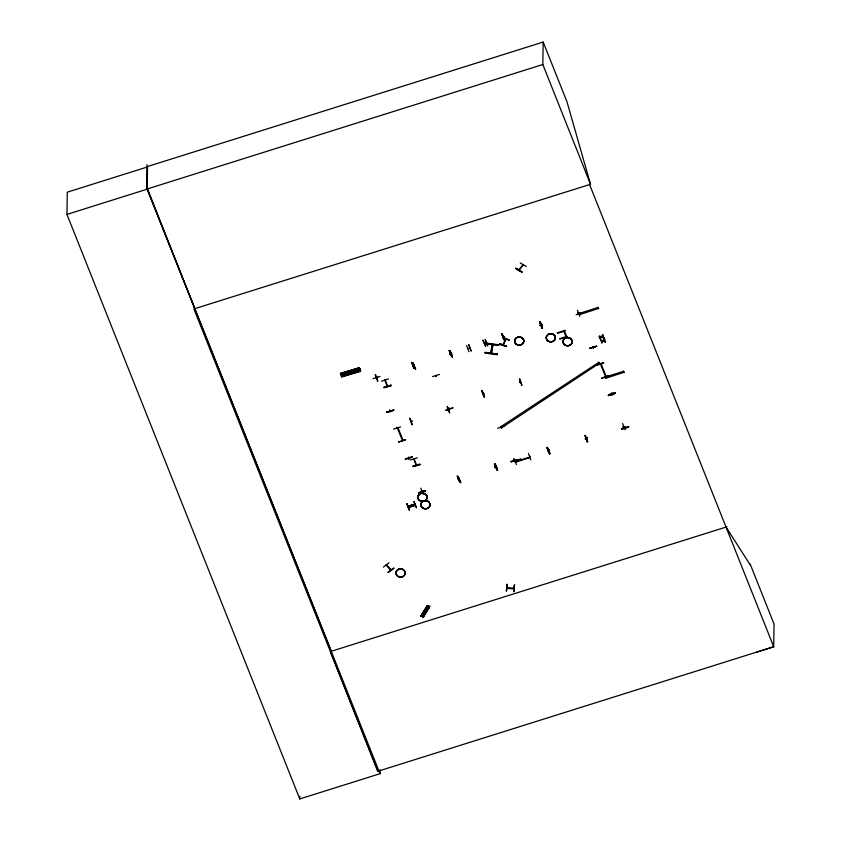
<?xml version="1.0" encoding="UTF-8"?>
<svg xmlns="http://www.w3.org/2000/svg" width="841" height="841" viewBox="0 0 841 841"><rect width="100%" height="100%" fill="white"/><g stroke="black" fill="none" stroke-linecap="round" stroke-linejoin="round"><path stroke-width="1.26" d="M380.069 769.788L380.006 773.709L299.785 798.95L66.944 214.413L67.291 192.179L147.511 166.939M147.007 164.731L146.66 186.786L194.839 308.658M380.006 773.709L147.164 189.172L147.522 166.529L543.181 42.05L567.013 101.887L590.487 184.19L589.562 184.484L773.699 646.75L756.532 652.248M299.785 798.95L299.827 796.332M360.537 370.849L359.338 367.654L340.395 373.436L341.688 376.652L360.621 370.955L341.688 376.537M342.403 372.826L343.612 375.948M343.696 372.437L344.894 375.559M345.609 371.848L346.818 374.981M347.322 371.323L348.521 374.455M349.246 370.744L350.445 373.867M373.068 378.681L380.037 376.442M375.549 374.623L377.882 381.057M377.493 377.588L376.442 377.325M376.968 377.704L376.715 378.345L376.684 377.252M376.81 377.357L376.957 378.271M377.325 377.241L377.462 377.914L377.504 377.346M381.499 381.183L388.447 378.913M385.409 380.269L385.062 380.384M387.585 386.187L385.115 379.733M383.338 567.107L389.068 562.776M386.376 412.069L393.472 410.208M393.872 410.177L386.902 412.416L393.872 410.051M386.324 564.647L390.928 569.651M386.177 565.247L386.482 564.71M389.961 410.839L389.73 409.977L389.94 410.86M390.613 411.333L390.277 411.039M388.027 572.279L393.746 567.948M390.34 411.659L390.518 410.965M391.097 385.567C369.01 391.622 406.171 381.183 384.116 387.733M390.645 411.638L390.613 411.007M390.298 569.431L390.613 569.294M390.497 569.283L390.298 569.746M390.718 570.219L386.166 565.173M396.868 428.006L396.794 427.407M397.036 427.333L396.784 427.701M398.729 442.093L405.709 439.738L398.666 441.914M400.537 426.913L393.556 429.11M402.093 440.716L402.229 441.388L402.44 440.684M402.093 441.041L402.334 440.642M405.257 459.501L412.227 457.262M405.373 458.765L412.353 456.589M406.897 503.675L409.378 509.898M408.821 458.713L408.631 458.135M408.621 457.084L408.61 457.409M408.043 506.608L415.012 504.232L408.001 506.503M408.873 458.061L409.115 459.018M410.376 460.016L417.367 457.851M411.049 421.047L411.817 421.131M411.175 420.942L411.165 421.614L411.764 421.099M411.291 421.257L411.827 420.899M411.838 421.373L411.659 420.784M412.899 362.881L415.685 369.188L412.963 363.018M412.91 363.007L415.401 369.262M413.152 364.889L413.278 365.204M412.311 424.6L409.819 418.324M413.341 365.972L413.351 366.539L414.129 365.972M413.383 365.888L413.404 366.571M413.635 364.742L413.036 365.288M413.33 366.298L413.877 365.74M413.888 365.309L413.74 364.784M414.045 365.761L413.993 366.382M414.287 368.558L411.754 362.324M419.974 464.61C414.466 464.232 407.033 469.289 419.974 464.579M413.761 458.839L416.211 465.01M414.003 458.765L416.474 465.231M416.484 507.827L413.909 501.467L416.442 507.691M425.557 490.724L418.566 492.721M420.763 488.137L423.181 494.392M421.677 490.86L422.129 491.554M422.718 491.102L421.835 491.375M422.802 491.081L422.666 491.396M421.005 615.948L427.302 605.531L429.625 606.603L423.317 617.199L421.005 615.875L421.604 616.327L428.216 605.825M421.667 614.887L423.822 615.885M422.098 614.182L424.263 615.181M422.76 613.131L424.915 614.119M423.338 612.185L425.493 613.184M423.99 611.123L426.156 612.122M432.6 376.579L439.58 374.424M436.174 376.001L436.016 375.496M436.195 376.369L436.227 375.359M436.353 375.79L436.5 376.369L436.353 375.464M447.769 410.124L447.706 409.756M448.369 409.304L448.327 409.956L448.2 409.283M449.168 350.571L451.995 356.7L449.273 350.518M449.83 353.735L449.651 353.483M449.693 353.388L449.662 354.04L450.429 353.809M449.031 408.158L449.189 408.663M449.273 408.085L449.536 408.558M450.187 353.241L450.44 353.483M449.62 412.857L447.191 406.434L449.662 412.668M451.617 353.472L451.323 353.945L451.239 353.304M451.617 353.819L451.47 353.199M451.649 356.626L449.178 350.392M452.447 356.91L449.988 350.487L452.447 356.721M452.889 407.811C440.705 412.479 446.287 409.567 452.9 408.022M457.02 475.796L459.512 482.072M460.563 482.639L458.135 476.405L460.9 482.692M458.334 479.065L458.377 478.413L458.398 479.097L459.112 478.592M458.482 479.612L459.186 479.622L458.608 479.759M458.608 479.402L458.723 479.717M458.86 478.266L458.25 478.802M458.986 478.928L458.955 478.308M459.091 479.254L458.723 480.043M459.26 479.275L459.344 479.812M466.545 345.462L469.005 351.706M467.869 348.731L468.174 348.258M469.793 347.775L469.499 347.522M469.457 347.859L469.741 347.449M468.679 344.631L471.107 350.855M484.469 396.92L482.061 390.655M483.48 394.061L483.943 393.315M484.679 342.75L484.563 343.496L484.437 342.823M484.553 343.464L484.742 342.802M483.018 340.258L485.656 346.282M486.056 342.308L486.172 342.949M486.298 342.234L486.476 342.497M487.664 345.83L485.204 339.407L487.664 345.651M494.392 464.095L496.873 470.14M494.918 466.913L495.044 467.585L494.792 467.112M495.212 464.001L497.672 470.245M495.402 466.766L495.654 467.323M495.57 466.776L494.95 467.543M496.442 466.787L496.579 467.459L496.695 466.713M497.735 428.258L504.705 426.019M501.856 334.361L504.505 340.531L502.045 334.298M599.559 363.154L501.741 427.722L500.889 426.408M501.656 427.365L501.341 427.911L501.12 426.902M501.625 427.838L501.362 426.818M502.95 336.999L502.834 337.746L502.708 337.073M501.604 427.775L501.488 426.934M503.023 344.589L505.893 338.671M503.076 337.672L503.044 337.041M503.528 336.537C504.232 336.6 504.053 337.63 503.57 336.453M504.222 336.915L504.074 336.337L503.58 336.81M501.888 333.972L504.705 340.111L501.877 333.993M505.767 338.765L505.883 339.732L505.567 339.186M506.103 338.818L503.328 345.083M506.513 346.471C495.717 340.857 498.881 345.556 506.555 346.219M509.425 340.321L502.771 337.693M509.446 340.111L502.939 337.325M506.45 591.023L507.123 584.264L506.429 590.845M506.955 587.565L507.565 587.954L507.47 587.291M506.955 587.249C507.586 589.163 515.049 589.299 513.504 587.796M507.586 587.922L507.543 587.365M511.034 461.436C516.101 461.404 530.66 455.759 511.16 461.94M521.998 271.969C511.317 264.621 516.038 270.203 522.009 271.958M513.862 458.324L516.374 464.516M514.398 460.248L514.156 459.628M514.314 460.132L514.103 460.038M514.671 460.027L514.398 459.554M515.144 461.225L514.808 461.677L514.713 461.036M514.734 461.068L514.776 461.698M513.399 588.416L513.42 587.859M513.883 591.622L514.503 584.894L513.862 591.475M518.918 269.677L523.176 264.463M514.019 587.838L513.977 588.532L514.166 587.922M519.107 269.961L519.591 269.73L518.95 270.024M520.264 262.928L526.329 266.565M518.014 459.459L511.044 461.646L518.151 459.806M519.906 381.919C519.36 382.655 521.42 382.382 519.791 382.119M519.938 382.55L520.39 381.772M520.526 382.445L520.558 381.793M522.976 265.514L523.028 264.537M523.039 265.104L519.139 270.234M519.475 379.049L521.862 385.157M528.411 453.562L530.85 459.817M529.651 456.337L530.072 456.621M529.599 456.758L529.893 456.264M726.035 527.086L750.214 564.868L750.225 564.216L774.056 624.054L773.699 646.75L378.04 771.218L193.903 308.952L590.529 184.274L542.823 64.515L543.181 42.05M539.586 322.135C540.647 320.82 543.591 328.242 542.024 328.368L539.638 321.945M540.774 324.815L540.132 325.635L540.111 324.952M540.069 321.935L542.561 328.2M540.143 325.572L540.595 324.794M541.551 325.215L541.425 324.542L541.383 325.194L542.161 324.721M542.161 324.952L541.909 324.395M542.003 324.437L542.077 325.004M547.102 447.507L549.93 453.625L547.113 447.486M547.933 450.944L547.922 450.587M548.164 450.513L548.216 450.85M548.3 451.186L548.258 450.555M548.668 450.072C549.478 450.177 549.415 450.997 548.795 449.967M549.446 449.924L549.404 450.492L549.278 449.819M549.53 454.108L547.071 447.685L549.72 454.056M576.169 314.797L583.128 312.547M577.441 310.224L579.88 316.468M577.967 313.041L578.093 313.714L577.841 313.241M578.45 312.894L577.841 313.472M577.998 313.672L578.619 312.915M579.722 314.397L579.544 313.041M598.613 308.405L580.027 314.534L580.08 313.893M585.368 438.771L585.336 438.466M585.347 435.291C587.481 444.037 589.425 444.342 585.189 435.512M585.399 439.107L585.82 438.319M585.988 438.34L586.072 438.55M586.524 438.172L587.26 438.582L587.123 437.909M586.766 438.371L586.64 438.056M587.26 438.224L587.291 438.024M589.993 348.332L596.973 346.345M593.094 346.555L592.768 347.028M593.799 347.333L593.431 347.806L593.378 347.144M593.504 347.817L593.62 347.07M593.441 347.764L593.63 347.102M596.458 346.019L589.488 348.206M596.658 365.047L603.628 362.849L596.647 365.015M598.613 308.689L598.13 307.196M599.559 363.428L598.708 362.124M601.452 336.663L599.202 336.232L601.452 336.852L602.881 335.044L601.452 336.852M601.168 337.252C598.098 335.422 599.801 340.3 601.168 337.062M599.833 363.564L600.011 364.153L600.138 363.438M601.63 337.188L603.901 337.819L601.63 337.188L600.222 338.786M599.938 364.132L599.896 363.512M600.222 363.449L600.264 363.995M603.06 340.71L600.821 340.269L603.06 340.899L604.49 339.081L603.06 340.899M601.01 340.962L602.776 341.288L600.821 340.269M603.239 341.236L605.52 341.866L603.239 341.236L601.841 342.834M601.914 336.978L603.06 335.517L601.914 336.978L603.701 337.315L601.914 336.789M608.789 375.959L601.82 378.008M603.523 341.025L604.679 339.554L603.523 341.025L605.32 341.362L603.523 340.836M624.054 372.258L605.457 378.387L604.984 376.894M605.205 377.178L605.194 376.821M605.436 376.747L605.488 377.125M608.358 395.606L615.328 393.241L608.348 395.386M611.712 393.189L611.827 393.83L611.954 393.115M612.048 393.125L612.038 393.441M612.269 394.702L611.712 394.713M615.444 392.705L608.463 394.871L615.444 392.526M625.136 429.793L622.666 423.549M624.043 372.542L623.57 371.049M623.927 426.65L623.202 427.239L623.181 426.555M623.843 426.429L623.223 426.86M624.895 427.806L624.779 426.965M625.021 426.892L624.958 427.838M625.284 427.365L624.768 427.291M497.252 353.714L497.115 354.807L484.931 353.031L485.036 352.411L497.241 354.082L485.026 352.4M498.618 345.472L498.734 344.747L486.519 343.096L486.413 343.801L498.629 345.104M411.89 505.546L412.037 506.124M516.879 461.783L516.069 462.035M513.809 591.644L514.503 584.894M492.931 344.621L491.386 353.273L492.931 344.621L492.269 344.568L490.881 353.209L491.543 353.231M377.388 377.588L376.842 377.714M449.578 353.83L450.313 353.567M494.792 467.344L495.391 467.081M541.299 324.973L541.982 324.7M623.759 426.776L623.139 427.207M486.434 343.622L498.639 345.294M499.712 343.853L506.534 346.397M515.943 268.321L521.977 272.137M413.099 365.309L413.772 365.068M448.358 409.903L447.748 410.061M483.312 393.83L483.943 393.641M459.028 478.876L458.408 479.044M494.865 467.323L495.496 467.123M577.977 313.399L578.513 313.241M548.742 450.377L549.457 450.398M585.988 438.928L585.368 439.097M601.567 364.994L600.947 365.288L605.152 375.612L605.762 375.422L601.252 364.384M428.058 605.909L427.47 605.52L420.847 615.959L421.593 616.327M421.425 616.159L427.627 605.541L429.457 606.445L422.897 616.989L429.625 606.603L423.139 617.063L422.581 616.831L429.036 606.403L429.783 606.771M435.985 375.843L436.227 376.379M408.642 458.555L408.873 459.091M625.294 427.785L625.031 427.154M406.876 503.833L409.367 510.035M481.998 390.834L484.5 397.089L482.051 390.666M542.508 328.169L539.964 321.998M514.082 588.237L506.871 587.575M602.776 341.11L601.83 343.023M507.049 584.411L506.398 590.971M563.901 331.627L565.993 336.684L559.633 338.681L559.833 339.175L567.591 336.736L566.708 336.505L564.553 331.091L565.257 330.313L557.173 332.857L557.373 333.351L563.848 331.312M565.72 336.232L565.877 336.621M388.237 572.521L393.998 568.39M500.889 426.681L598.697 362.397M377.451 377.882L376.905 378.03M413.761 365.383L413.215 365.541M458.366 478.739L458.986 478.582M377.598 381.152L375.191 374.897M413.909 368.652L411.501 362.397M539.764 322.05L542.046 328.179M411.932 424.694L409.777 418.366M481.683 390.939L484.122 397.183M398.455 428.984L397.846 429.183L402.051 439.507L402.66 439.317L398.161 428.279M528.495 458.082L516.942 461.793L516.721 461.257L528.274 457.536L529.336 457.861M542.823 64.515L147.164 188.994L331.312 651.26M66.944 214.413L147.164 189.172M598.13 307.47L579.544 313.325L580.027 314.534M390.97 385.083L383.98 387.417L390.981 385.252M604.973 377.178L623.559 371.323M419.859 464.137L412.868 466.461L419.859 464.285M414.876 504.064L407.896 506.261L414.991 504.201M408.337 507.176L415.296 504.968M408.337 507.333L415.307 505.136M408.453 507.617L415.422 505.43M726.96 526.792L330.376 651.554L377.725 771.323M596.647 365.194L603.638 363.049M589.583 348.468L596.574 346.313M386.482 412.363L393.462 410.187M519.759 378.965L521.819 385.346M608.337 395.512L615.318 393.367M586.671 438.687L587.302 438.487M621.772 429.278L628.763 427.123M421.951 491.123L421.888 491.743M418.566 492.879L425.535 490.524M418.681 493.173L425.662 491.018M359.443 367.864L340.405 373.478L340.805 374.508L359.759 368.757L359.349 367.717M340.573 373.898L359.675 368.474M340.626 374.045L359.601 368.347L340.637 374.087M359.738 368.726L340.805 374.508M360.295 370.198L341.341 375.959L360.284 370.177L360.705 371.27L341.73 376.957L341.341 375.938L360.379 370.292M482.997 340.29L485.656 346.46M468.847 344.747L471.107 351.044M494.75 463.959L497.21 470.203M411.554 506.282L411.281 505.588L411.533 506.219M422.718 616.852L429.488 606.634M402.618 439.486L402.881 440.137M492.216 344.558L490.808 353.125M389.667 410.923L389.478 410.376M514.398 459.869L514.671 460.447M426.976 606.592L428.805 607.507M426.808 606.592L428.963 607.665M341.667 376.652L360.442 370.597M387.259 386.24L384.842 380.279M602.881 335.044L603.06 335.696M603.712 337.136L603.901 337.819M604.49 339.081L604.668 339.743M605.32 341.173L605.52 341.866M599.202 336.232L599.402 336.915M600.032 338.313L600.222 338.976M605.688 375.517L605.983 376.242M406.918 503.664L409.42 510.067M495.202 464.011L497.662 470.424M449.809 350.708L452.258 356.962M611.996 394.555L612.269 395.028M579.806 313.746L580.027 314.303L579.512 313.903M584.81 435.459L587.249 441.893M547.438 447.233L549.93 453.625M502.224 333.719L504.705 340.111M357.488 368.358L358.697 371.48M608.737 375.843L601.82 378.198M566.035 337.83L566.046 337.851A4.615 4.121 0.9 0 0 564.605 344.894A4.615 4.121 0.9 0 0 572.132 342.518A4.615 4.121 0.9 0 0 566.046 337.872L566.025 337.809M423.896 500.858L423.906 500.879A4.594 4.1 0.9 0 0 422.476 507.901A4.594 4.1 0.9 0 0 429.982 505.546A4.594 4.1 0.9 0 0 423.917 500.921L423.885 500.837A4.583 4.089 0.9 0 0 422.487 507.754A4.594 4.1 0.9 0 0 429.982 505.399A4.594 4.1 0.9 0 0 423.917 500.773A4.594 4.1 0.9 0 0 422.487 507.764A4.583 4.089 0.9 0 0 429.972 505.399A4.583 4.089 0.9 0 0 423.927 500.784M399.055 569.115A4.583 4.089 0.9 0 1 405.11 573.73A4.583 4.089 0.9 0 1 397.625 576.085A4.594 4.1 0.9 0 1 399.055 569.094A4.594 4.1 0.9 0 1 405.12 573.72A4.594 4.1 0.9 0 1 397.614 576.085A4.583 4.089 0.9 0 1 399.055 569.115L399.044 569.21A4.594 4.1 0.9 0 0 397.614 576.222A4.594 4.1 0.9 0 0 405.12 573.867A4.594 4.1 0.9 0 0 399.055 569.241M628.626 426.618L621.678 429.026L628.648 426.681M424.211 611.996L425.283 612.237L424.211 611.996M549.247 333.94L549.247 333.919A4.583 4.089 0.9 0 0 547.838 340.815A4.594 4.1 0.9 0 0 555.323 338.471A4.594 4.1 0.9 0 0 549.268 333.845A4.594 4.1 0.9 0 0 547.827 340.826A4.583 4.089 0.9 0 0 555.323 338.46A4.583 4.089 0.9 0 0 549.268 333.845M517.646 337.252L517.635 337.23A4.583 4.089 0.9 0 0 516.227 344.127A4.583 4.089 0.9 0 0 523.712 341.772A4.583 4.089 0.9 0 0 517.667 337.157A4.594 4.1 0.9 0 0 516.227 344.137A4.594 4.1 0.9 0 0 523.722 341.772A4.594 4.1 0.9 0 0 517.667 337.146M420.942 493.446L420.931 493.415A4.594 4.1 0.9 0 0 419.512 500.469A4.594 4.1 0.9 0 0 427.018 498.103A4.594 4.1 0.9 0 0 420.952 493.478M516.227 344.274A4.594 4.1 0.9 0 0 523.722 341.909A4.594 4.1 0.9 0 0 517.657 337.283A4.594 4.1 0.9 0 0 516.227 344.274M419.522 500.332A4.594 4.1 0.9 0 0 427.018 497.967A4.594 4.1 0.9 0 0 420.952 493.341A4.594 4.1 0.9 0 0 419.522 500.321A4.594 4.1 0.9 0 0 427.018 497.956A4.594 4.1 0.9 0 0 420.952 493.331A4.594 4.1 0.9 0 0 419.522 500.332A4.583 4.089 0.9 0 0 427.007 497.967A4.583 4.089 0.9 0 0 420.963 493.352A4.583 4.089 0.9 0 0 419.522 500.321M547.827 340.962A4.594 4.1 0.9 0 0 555.323 338.608A4.594 4.1 0.9 0 0 549.268 333.982A4.594 4.1 0.9 0 0 547.827 340.962M564.616 344.736A4.594 4.1 0.9 0 0 572.122 342.382A4.594 4.1 0.9 0 0 566.056 337.756A4.594 4.1 0.9 0 0 564.616 344.736A4.583 4.089 0.9 0 0 572.111 342.371A4.583 4.089 0.9 0 0 566.067 337.756A4.583 4.089 0.9 0 0 564.626 344.726"/></g></svg>
